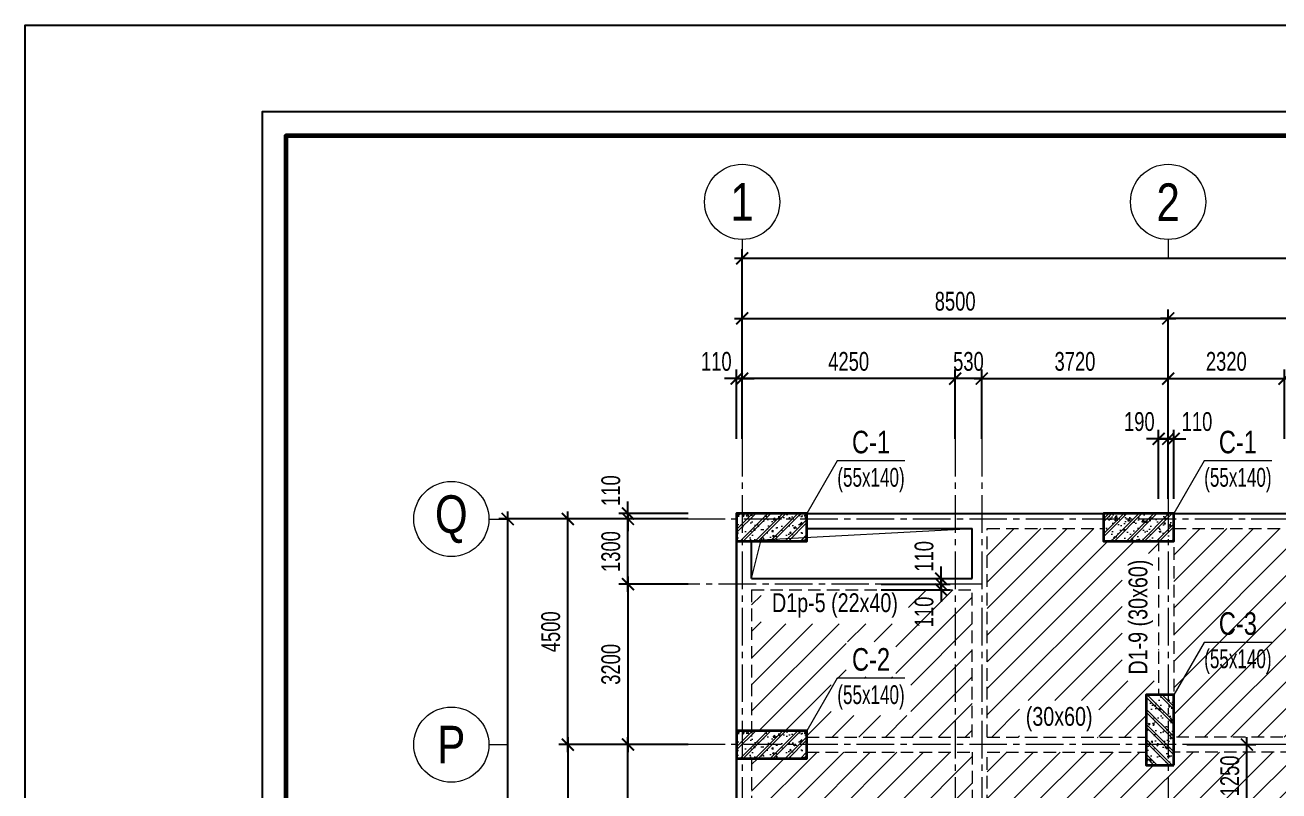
# Model space of a CAD drawing. Header units: millimetres. Extents: x 0 to 132533, y 0 to 93608.
# Drawn here: x 0 to 25017, y 78333 to 93608 of the extents above; entities that cross this region are included whole.
import ezdxf
from ezdxf.enums import TextEntityAlignment as Align

# ---------------------------------------------------------------- set-up
doc = ezdxf.new("R2010")
doc.units = ezdxf.units.MM
doc.header["$LTSCALE"] = 1000
doc.header["$MEASUREMENT"] = 0
doc.linetypes.add('CENTER2', pattern=[1.125, 0.75, -0.125, 0.125, -0.125])
doc.linetypes.add('HIDDEN', pattern=[0.375, 0.25, -0.125])
doc.layers.add('CDC-KHUNGTEN', color=7, linetype='Continuous')
for name, color, linetype, lineweight in [('CDC.01.AXIS', 160, 'CENTER2', 13), ('CDC.02.DIM', 1, 'Continuous', 18), ('CDC.03.BORDER', 3, 'Continuous', 25), ('CDC.07.TEXTCOL', 3, 'Continuous', 18), ('CDC.08.TEXTBEAM', 2, 'Continuous', 18), ('CDC.09.COLUMN', 4, 'Continuous', 35), ('CDC.10.HATCH', 163, 'Continuous', 9), ('CDC.11.NOTE', 1, 'Continuous', 18), ('CDC.13.BEAM', 8, 'HIDDEN', 18), ('TEXTCOL_SHAPE', 6, 'Continuous', 20)]:
    doc.layers.add(name, color=color, linetype=linetype, lineweight=lineweight)
doc.styles.add('KCS_BIGTEXT', font='arial.ttf', dxfattribs={"width": 0.75})
doc.styles.add('KCS_SMTEXT', font='arial.ttf', dxfattribs={"width": 0.7})
doc.dimstyles.new('KCS_DIM150', dxfattribs={"dimscale": 150, "dimtxt": 2.5, "dimasz": 1.6, "dimexe": 1.2, "dimexo": 0, "dimgap": 1, "dimtad": 1, "dimdec": 0, "dimzin": 0, "dimdsep": 46, "dimtxsty": 'KCS_SMTEXT', "dimblk": 'ARCHTICK', "dimcen": 0, "dimdle": 1, "dimclrd": 1, "dimclre": 1, "dimclrt": 2, "dimadec": 0, "dimazin": 0, "dimtfac": 1, "dimtdec": 0, "dimtix": 1, "dimtmove": 2, "dimatfit": 3, "dimfxl": 1, "dimtolj": 1, "dimtzin": 0, "dimarcsym": 0})
pattern_1 = [(45, (428814.13, -431187.62), (-265.16504, 265.16504), [])]

# ---------------------------------------------------------------- blocks, each defined once
blk = doc.blocks.new('_ArchTick')
at = {"color": 0, "linetype": 'ByBlock', "const_width": 0.15}
blk.add_lwpolyline([(-0.5, -0.5), (0.5, 0.5)], dxfattribs=at)
blk = doc.blocks.new('*D3')
at = {"layer": 'CDC.02.DIM', "color": 1, "lineweight": -2, "transparency": 16777216}
for p, q in [((14307, 85357), (14307, 86737)), ((18557, 85357), (18557, 86737)), ((18707, 86557), (14157, 86557))]:
    blk.add_line(p, q, dxfattribs=at)
at = {"layer": 'Defpoints', "color": 0, "transparency": 16777216}
for p in [(14307, 86557), (14307, 85357), (18557, 85357)]:
    blk.add_point(p, dxfattribs=at)
at = {"layer": 'CDC.02.DIM', "color": 1, "lineweight": -2, "transparency": 16777216, "xscale": 240, "yscale": 240, "zscale": 240, "rotation": 180}
blk.add_blockref('_ArchTick', (14307, 86557), dxfattribs=at)
at = {"layer": 'CDC.02.DIM', "color": 1, "lineweight": -2, "transparency": 16777216, "xscale": 240, "yscale": 240, "zscale": 240}
blk.add_blockref('_ArchTick', (18557, 86557), dxfattribs=at)
at = {"layer": 'CDC.02.DIM', "color": 2, "transparency": 16777216, "insert": (16432, 86898), "char_height": 375, "attachment_point": 5, "style": 'KCS_SMTEXT'}
blk.add_mtext('\\A1;4250', dxfattribs=at)
blk = doc.blocks.new('*D4')
at = {"layer": 'CDC.02.DIM', "color": 1, "lineweight": -2, "transparency": 16777216}
for p, q in [((19087, 85357), (19087, 86737)), ((22807, 85357), (22807, 86737)), ((18937, 86557), (22957, 86557))]:
    blk.add_line(p, q, dxfattribs=at)
at = {"layer": 'Defpoints', "color": 0, "transparency": 16777216}
for p in [(22807, 86557), (19087, 85357), (22807, 85357)]:
    blk.add_point(p, dxfattribs=at)
at = {"layer": 'CDC.02.DIM', "color": 1, "lineweight": -2, "transparency": 16777216, "xscale": 240, "yscale": 240, "zscale": 240, "rotation": 180}
blk.add_blockref('_ArchTick', (19087, 86557), dxfattribs=at)
at = {"layer": 'CDC.02.DIM', "color": 1, "lineweight": -2, "transparency": 16777216, "xscale": 240, "yscale": 240, "zscale": 240}
blk.add_blockref('_ArchTick', (22807, 86557), dxfattribs=at)
at = {"layer": 'CDC.02.DIM', "color": 2, "transparency": 16777216, "insert": (20947, 86898), "char_height": 375, "attachment_point": 5, "style": 'KCS_SMTEXT'}
blk.add_mtext('\\A1;3720', dxfattribs=at)
blk = doc.blocks.new('*D5')
at = {"layer": 'CDC.02.DIM', "color": 1, "lineweight": -2, "transparency": 16777216}
for p, q in [((22807, 85357), (22807, 86737)), ((25127, 85357), (25127, 86737)), ((22657, 86557), (25277, 86557))]:
    blk.add_line(p, q, dxfattribs=at)
at = {"layer": 'Defpoints', "color": 0, "transparency": 16777216}
for p in [(25127, 86557), (22807, 85357), (25127, 85357)]:
    blk.add_point(p, dxfattribs=at)
at = {"layer": 'CDC.02.DIM', "color": 1, "lineweight": -2, "transparency": 16777216, "xscale": 240, "yscale": 240, "zscale": 240, "rotation": 180}
blk.add_blockref('_ArchTick', (22807, 86557), dxfattribs=at)
at = {"layer": 'CDC.02.DIM', "color": 1, "lineweight": -2, "transparency": 16777216, "xscale": 240, "yscale": 240, "zscale": 240}
blk.add_blockref('_ArchTick', (25127, 86557), dxfattribs=at)
at = {"layer": 'CDC.02.DIM', "color": 2, "transparency": 16777216, "insert": (23967, 86898), "char_height": 375, "attachment_point": 5, "style": 'KCS_SMTEXT'}
blk.add_mtext('\\A1;2320', dxfattribs=at)
blk = doc.blocks.new('*D9')
at = {"layer": 'CDC.02.DIM', "color": 1, "lineweight": -2, "transparency": 16777216}
for p, q in [((22807, 85357), (22807, 87937)), ((29747, 85357), (29747, 87937)), ((29897, 87757), (22657, 87757))]:
    blk.add_line(p, q, dxfattribs=at)
at = {"layer": 'Defpoints', "color": 0, "transparency": 16777216}
for p in [(22807, 87757), (22807, 85357), (29747, 85357)]:
    blk.add_point(p, dxfattribs=at)
at = {"layer": 'CDC.02.DIM', "color": 1, "lineweight": -2, "transparency": 16777216, "xscale": 240, "yscale": 240, "zscale": 240, "rotation": 180}
blk.add_blockref('_ArchTick', (22807, 87757), dxfattribs=at)
at = {"layer": 'CDC.02.DIM', "color": 1, "lineweight": -2, "transparency": 16777216, "xscale": 240, "yscale": 240, "zscale": 240}
blk.add_blockref('_ArchTick', (29747, 87757), dxfattribs=at)
at = {"layer": 'CDC.02.DIM', "color": 2, "transparency": 16777216, "insert": (26277, 88098), "char_height": 375, "attachment_point": 5, "style": 'KCS_SMTEXT'}
blk.add_mtext('\\A1;6940', dxfattribs=at)
blk = doc.blocks.new('*D12')
at = {"layer": 'CDC.02.DIM', "color": 1, "lineweight": -2, "transparency": 16777216}
for p, q in [((14307, 85357), (14307, 87937)), ((22807, 85357), (22807, 87937)), ((14157, 87757), (22957, 87757))]:
    blk.add_line(p, q, dxfattribs=at)
at = {"layer": 'Defpoints', "color": 0, "transparency": 16777216}
for p in [(22807, 87757), (14307, 85357), (22807, 85357)]:
    blk.add_point(p, dxfattribs=at)
at = {"layer": 'CDC.02.DIM', "color": 1, "lineweight": -2, "transparency": 16777216, "xscale": 240, "yscale": 240, "zscale": 240, "rotation": 180}
blk.add_blockref('_ArchTick', (14307, 87757), dxfattribs=at)
at = {"layer": 'CDC.02.DIM', "color": 1, "lineweight": -2, "transparency": 16777216, "xscale": 240, "yscale": 240, "zscale": 240}
blk.add_blockref('_ArchTick', (22807, 87757), dxfattribs=at)
at = {"layer": 'CDC.02.DIM', "color": 2, "transparency": 16777216, "insert": (18557, 88098), "char_height": 375, "attachment_point": 5, "style": 'KCS_SMTEXT'}
blk.add_mtext('\\A1;8500', dxfattribs=at)
blk = doc.blocks.new('*D13')
at = {"layer": 'CDC.02.DIM', "color": 1, "lineweight": -2, "transparency": 16777216}
for p, q in [((25127, 85357), (25127, 86737)), ((29747, 85357), (29747, 86737)), ((24977, 86557), (29897, 86557))]:
    blk.add_line(p, q, dxfattribs=at)
at = {"layer": 'Defpoints', "color": 0, "transparency": 16777216}
for p in [(29747, 86557), (25127, 85357), (29747, 85357)]:
    blk.add_point(p, dxfattribs=at)
at = {"layer": 'CDC.02.DIM', "color": 1, "lineweight": -2, "transparency": 16777216, "xscale": 240, "yscale": 240, "zscale": 240, "rotation": 180}
blk.add_blockref('_ArchTick', (25127, 86557), dxfattribs=at)
at = {"layer": 'CDC.02.DIM', "color": 1, "lineweight": -2, "transparency": 16777216, "xscale": 240, "yscale": 240, "zscale": 240}
blk.add_blockref('_ArchTick', (29747, 86557), dxfattribs=at)
at = {"layer": 'CDC.02.DIM', "color": 2, "transparency": 16777216, "insert": (27437, 86898), "char_height": 375, "attachment_point": 5, "style": 'KCS_SMTEXT'}
blk.add_mtext('\\A1;4620', dxfattribs=at)
blk = doc.blocks.new('*D21')
at = {"layer": 'CDC.02.DIM', "color": 1, "lineweight": -2, "transparency": 16777216}
for p, q in [((18557, 85357), (18557, 86737)), ((19087, 85357), (19087, 86737)), ((18557, 86557), (18317, 86557)), ((19087, 86557), (18557, 86557)), ((19087, 86557), (19327, 86557))]:
    blk.add_line(p, q, dxfattribs=at)
at = {"layer": 'Defpoints', "color": 0, "transparency": 16777216}
for p in [(18557, 86557), (18557, 85357), (19087, 85357)]:
    blk.add_point(p, dxfattribs=at)
at = {"layer": 'CDC.02.DIM', "color": 1, "lineweight": -2, "transparency": 16777216, "xscale": 240, "yscale": 240, "zscale": 240}
blk.add_blockref('_ArchTick', (18557, 86557), dxfattribs=at)
at = {"layer": 'CDC.02.DIM', "color": 1, "lineweight": -2, "transparency": 16777216, "xscale": 240, "yscale": 240, "zscale": 240, "rotation": 180}
blk.add_blockref('_ArchTick', (19087, 86557), dxfattribs=at)
at = {"layer": 'CDC.02.DIM', "color": 2, "transparency": 16777216, "insert": (18822, 86898), "char_height": 375, "attachment_point": 5, "style": 'KCS_SMTEXT'}
blk.add_mtext('\\A1;530', dxfattribs=at)
blk = doc.blocks.new('*D78')
at = {"layer": 'CDC.02.DIM', "color": 1, "lineweight": -2, "transparency": 16777216}
for p, q in [((12029, 82307), (12029, 83907)), ((13229, 83757), (11849, 83757)), ((13229, 82457), (11849, 82457))]:
    blk.add_line(p, q, dxfattribs=at)
at = {"layer": 'Defpoints', "color": 0, "transparency": 16777216}
for p in [(12029, 83757), (13229, 83757), (13229, 82457)]:
    blk.add_point(p, dxfattribs=at)
at = {"layer": 'CDC.02.DIM', "color": 1, "lineweight": -2, "transparency": 16777216, "xscale": 240, "yscale": 240, "zscale": 240}
for p, rotation in [((12029, 83757), 90), ((12029, 82457), 270)]:
    blk.add_blockref('_ArchTick', p, dxfattribs=dict(at, rotation=rotation))
at = {"layer": 'CDC.02.DIM', "color": 2, "transparency": 16777216, "insert": (11688, 83107), "char_height": 375, "attachment_point": 5, "rotation": 90, "style": 'KCS_SMTEXT'}
blk.add_mtext('\\A1;1300', dxfattribs=at)
blk = doc.blocks.new('*D79')
at = {"layer": 'CDC.02.DIM', "color": 1, "lineweight": -2, "transparency": 16777216}
for p, q in [((12029, 82607), (12029, 79107)), ((13229, 82457), (11849, 82457)), ((13229, 79257), (11849, 79257))]:
    blk.add_line(p, q, dxfattribs=at)
at = {"layer": 'Defpoints', "color": 0, "transparency": 16777216}
for p in [(13229, 82457), (12029, 79257), (13229, 79257)]:
    blk.add_point(p, dxfattribs=at)
at = {"layer": 'CDC.02.DIM', "color": 1, "lineweight": -2, "transparency": 16777216, "xscale": 240, "yscale": 240, "zscale": 240}
for p, rotation in [((12029, 82457), 90), ((12029, 79257), 270)]:
    blk.add_blockref('_ArchTick', p, dxfattribs=dict(at, rotation=rotation))
at = {"layer": 'CDC.02.DIM', "color": 2, "transparency": 16777216, "insert": (11688, 80857), "char_height": 375, "attachment_point": 5, "rotation": 90, "style": 'KCS_SMTEXT'}
blk.add_mtext('\\A1;3200', dxfattribs=at)
blk = doc.blocks.new('*D35')
at = {"layer": 'CDC.02.DIM', "color": 1, "lineweight": -2, "transparency": 16777216}
for p, q in [((14197, 85357), (14197, 86737)), ((14307, 85357), (14307, 86737)), ((14197, 86557), (13957, 86557)), ((14197, 86557), (14307, 86557)), ((14307, 86557), (14547, 86557))]:
    blk.add_line(p, q, dxfattribs=at)
at = {"layer": 'Defpoints', "color": 0, "transparency": 16777216}
for p in [(14307, 86557), (14197, 85357), (14307, 85357)]:
    blk.add_point(p, dxfattribs=at)
at = {"layer": 'CDC.02.DIM', "color": 1, "lineweight": -2, "transparency": 16777216, "xscale": 240, "yscale": 240, "zscale": 240}
blk.add_blockref('_ArchTick', (14197, 86557), dxfattribs=at)
at = {"layer": 'CDC.02.DIM', "color": 1, "lineweight": -2, "transparency": 16777216, "xscale": 240, "yscale": 240, "zscale": 240, "rotation": 180}
blk.add_blockref('_ArchTick', (14307, 86557), dxfattribs=at)
at = {"layer": 'CDC.02.DIM', "color": 2, "transparency": 16777216, "insert": (13791, 86898), "char_height": 375, "attachment_point": 5, "style": 'KCS_SMTEXT'}
blk.add_mtext('\\A1;110', dxfattribs=at)
blk = doc.blocks.new('*D309')
at = {"layer": 'CDC.02.DIM', "color": 1, "lineweight": -2, "transparency": 16777216}
for p, q in [((24379, 77857), (24379, 79407)), ((23179, 79257), (24559, 79257)), ((23179, 78007), (24559, 78007))]:
    blk.add_line(p, q, dxfattribs=at)
at = {"layer": 'Defpoints', "color": 0, "transparency": 16777216}
for p in [(23179, 79257), (24379, 79257), (23179, 78007)]:
    blk.add_point(p, dxfattribs=at)
at = {"layer": 'CDC.02.DIM', "color": 1, "lineweight": -2, "transparency": 16777216, "xscale": 240, "yscale": 240, "zscale": 240}
for p, rotation in [((24379, 79257), 90), ((24379, 78007), 270)]:
    blk.add_blockref('_ArchTick', p, dxfattribs=dict(at, rotation=rotation))
at = {"layer": 'CDC.02.DIM', "color": 2, "transparency": 16777216, "insert": (24037, 78632), "char_height": 375, "attachment_point": 5, "rotation": 90, "style": 'KCS_SMTEXT'}
blk.add_mtext('\\A1;1250', dxfattribs=at)
blk = doc.blocks.new('*D84')
at = {"layer": 'CDC.02.DIM', "color": 1, "lineweight": -2, "transparency": 16777216}
for p, q in [((9629, 11567), (9629, 83907)), ((13229, 83757), (9449, 83757)), ((13229, 11717), (9449, 11717))]:
    blk.add_line(p, q, dxfattribs=at)
at = {"layer": 'Defpoints', "color": 0, "transparency": 16777216}
for p in [(9629, 83757), (13229, 83757), (13229, 11717)]:
    blk.add_point(p, dxfattribs=at)
at = {"layer": 'CDC.02.DIM', "color": 1, "lineweight": -2, "transparency": 16777216, "xscale": 240, "yscale": 240, "zscale": 240}
for p, rotation in [((9629, 83757), 90), ((9629, 11717), 270)]:
    blk.add_blockref('_ArchTick', p, dxfattribs=dict(at, rotation=rotation))
at = {"layer": 'CDC.02.DIM', "color": 2, "transparency": 16777216, "insert": (9288, 49880), "char_height": 375, "attachment_point": 5, "rotation": 90, "style": 'KCS_SMTEXT'}
blk.add_mtext('\\A1;72040', dxfattribs=at)
blk = doc.blocks.new('*D85')
at = {"layer": 'CDC.02.DIM', "color": 1, "lineweight": -2, "transparency": 16777216}
for p, q in [((10829, 79107), (10829, 83907)), ((13229, 83757), (10649, 83757)), ((13229, 79257), (10649, 79257))]:
    blk.add_line(p, q, dxfattribs=at)
at = {"layer": 'Defpoints', "color": 0, "transparency": 16777216}
for p in [(10829, 83757), (13229, 83757), (13229, 79257)]:
    blk.add_point(p, dxfattribs=at)
at = {"layer": 'CDC.02.DIM', "color": 1, "lineweight": -2, "transparency": 16777216, "xscale": 240, "yscale": 240, "zscale": 240}
for p, rotation in [((10829, 83757), 90), ((10829, 79257), 270)]:
    blk.add_blockref('_ArchTick', p, dxfattribs=dict(at, rotation=rotation))
at = {"layer": 'CDC.02.DIM', "color": 2, "transparency": 16777216, "insert": (10488, 81507), "char_height": 375, "attachment_point": 5, "rotation": 90, "style": 'KCS_SMTEXT'}
blk.add_mtext('\\A1;4500', dxfattribs=at)
blk = doc.blocks.new('*D86')
at = {"layer": 'CDC.02.DIM', "color": 1, "lineweight": -2, "transparency": 16777216}
for p, q in [((10829, 79407), (10829, 71307)), ((13229, 79257), (10649, 79257)), ((13229, 71457), (10649, 71457))]:
    blk.add_line(p, q, dxfattribs=at)
at = {"layer": 'Defpoints', "color": 0, "transparency": 16777216}
for p in [(13229, 79257), (10829, 71457), (13229, 71457)]:
    blk.add_point(p, dxfattribs=at)
at = {"layer": 'CDC.02.DIM', "color": 1, "lineweight": -2, "transparency": 16777216, "xscale": 240, "yscale": 240, "zscale": 240}
for p, rotation in [((10829, 79257), 90), ((10829, 71457), 270)]:
    blk.add_blockref('_ArchTick', p, dxfattribs=dict(at, rotation=rotation))
at = {"layer": 'CDC.02.DIM', "color": 2, "transparency": 16777216, "insert": (10488, 75357), "char_height": 375, "attachment_point": 5, "rotation": 90, "style": 'KCS_SMTEXT'}
blk.add_mtext('\\A1;7800', dxfattribs=at)
blk = doc.blocks.new('*D37')
at = {"layer": 'CDC.02.DIM', "color": 1, "lineweight": -2, "transparency": 16777216}
for p, q in [((14307, 85357), (14307, 89137)), ((92667, 85357), (92667, 89137)), ((14157, 88957), (92817, 88957))]:
    blk.add_line(p, q, dxfattribs=at)
at = {"layer": 'Defpoints', "color": 0, "transparency": 16777216}
for p in [(92667, 88957), (14307, 85357), (92667, 85357)]:
    blk.add_point(p, dxfattribs=at)
at = {"layer": 'CDC.02.DIM', "color": 1, "lineweight": -2, "transparency": 16777216, "xscale": 240, "yscale": 240, "zscale": 240, "rotation": 180}
blk.add_blockref('_ArchTick', (14307, 88957), dxfattribs=at)
at = {"layer": 'CDC.02.DIM', "color": 1, "lineweight": -2, "transparency": 16777216, "xscale": 240, "yscale": 240, "zscale": 240}
blk.add_blockref('_ArchTick', (92667, 88957), dxfattribs=at)
at = {"layer": 'CDC.02.DIM', "color": 2, "transparency": 16777216, "insert": (57608, 89298), "char_height": 375, "attachment_point": 5, "style": 'KCS_SMTEXT'}
blk.add_mtext('\\A1;78360', dxfattribs=at)
blk = doc.blocks.new('*D258')
at = {"layer": 'CDC.02.DIM', "color": 1, "lineweight": -2, "transparency": 16777216}
for p, q in [((22807, 85357), (22567, 85357)), ((22807, 84157), (22807, 85537)), ((22917, 85357), (22807, 85357)), ((22917, 84157), (22917, 85537)), ((22917, 85357), (23157, 85357))]:
    blk.add_line(p, q, dxfattribs=at)
at = {"layer": 'Defpoints', "color": 0, "transparency": 16777216}
for p in [(22807, 85357), (22807, 84157), (22917, 84157)]:
    blk.add_point(p, dxfattribs=at)
at = {"layer": 'CDC.02.DIM', "color": 1, "lineweight": -2, "transparency": 16777216, "xscale": 240, "yscale": 240, "zscale": 240}
blk.add_blockref('_ArchTick', (22807, 85357), dxfattribs=at)
at = {"layer": 'CDC.02.DIM', "color": 1, "lineweight": -2, "transparency": 16777216, "xscale": 240, "yscale": 240, "zscale": 240, "rotation": 180}
blk.add_blockref('_ArchTick', (22917, 85357), dxfattribs=at)
at = {"layer": 'CDC.02.DIM', "color": 2, "transparency": 16777216, "insert": (23382, 85698), "char_height": 375, "attachment_point": 5, "style": 'KCS_SMTEXT'}
blk.add_mtext('\\A1;110', dxfattribs=at)
blk = doc.blocks.new('*D259')
at = {"layer": 'CDC.02.DIM', "color": 1, "lineweight": -2, "transparency": 16777216}
for p, q in [((22617, 85357), (22377, 85357)), ((22617, 84157), (22617, 85537)), ((22617, 85357), (22807, 85357)), ((22807, 84157), (22807, 85537)), ((22807, 85357), (23047, 85357))]:
    blk.add_line(p, q, dxfattribs=at)
at = {"layer": 'Defpoints', "color": 0, "transparency": 16777216}
for p in [(22807, 85357), (22617, 84157), (22807, 84157)]:
    blk.add_point(p, dxfattribs=at)
at = {"layer": 'CDC.02.DIM', "color": 1, "lineweight": -2, "transparency": 16777216, "xscale": 240, "yscale": 240, "zscale": 240}
blk.add_blockref('_ArchTick', (22617, 85357), dxfattribs=at)
at = {"layer": 'CDC.02.DIM', "color": 1, "lineweight": -2, "transparency": 16777216, "xscale": 240, "yscale": 240, "zscale": 240, "rotation": 180}
blk.add_blockref('_ArchTick', (22807, 85357), dxfattribs=at)
at = {"layer": 'CDC.02.DIM', "color": 2, "transparency": 16777216, "insert": (22231, 85698), "char_height": 375, "attachment_point": 5, "style": 'KCS_SMTEXT'}
blk.add_mtext('\\A1;190', dxfattribs=at)
blk = doc.blocks.new('*D262')
at = {"layer": 'CDC.02.DIM', "color": 1, "lineweight": -2, "transparency": 16777216}
for p, q in [((18278, 82457), (18278, 82697)), ((17078, 82457), (18458, 82457)), ((17078, 82347), (18458, 82347)), ((18278, 82347), (18278, 82457)), ((18278, 82347), (18278, 82107))]:
    blk.add_line(p, q, dxfattribs=at)
at = {"layer": 'Defpoints', "color": 0, "transparency": 16777216}
for p in [(17078, 82457), (17078, 82347), (18278, 82457)]:
    blk.add_point(p, dxfattribs=at)
at = {"layer": 'CDC.02.DIM', "color": 1, "lineweight": -2, "transparency": 16777216, "xscale": 240, "yscale": 240, "zscale": 240}
for p, rotation in [((18278, 82457), 270), ((18278, 82347), 90)]:
    blk.add_blockref('_ArchTick', p, dxfattribs=dict(at, rotation=rotation))
at = {"layer": 'CDC.02.DIM', "color": 2, "transparency": 16777216, "insert": (17937, 81902), "char_height": 375, "attachment_point": 5, "rotation": 90, "style": 'KCS_SMTEXT'}
blk.add_mtext('\\A1;110', dxfattribs=at)
blk = doc.blocks.new('*D263')
at = {"layer": 'CDC.02.DIM', "color": 1, "lineweight": -2, "transparency": 16777216}
for p, q in [((18278, 82567), (18278, 82807)), ((17078, 82567), (18458, 82567)), ((18278, 82567), (18278, 82457)), ((17078, 82457), (18458, 82457)), ((18278, 82457), (18278, 82217))]:
    blk.add_line(p, q, dxfattribs=at)
at = {"layer": 'Defpoints', "color": 0, "transparency": 16777216}
for p in [(17078, 82567), (17078, 82457), (18278, 82457)]:
    blk.add_point(p, dxfattribs=at)
at = {"layer": 'CDC.02.DIM', "color": 1, "lineweight": -2, "transparency": 16777216, "xscale": 240, "yscale": 240, "zscale": 240}
for p, rotation in [((18278, 82567), 270), ((18278, 82457), 90)]:
    blk.add_blockref('_ArchTick', p, dxfattribs=dict(at, rotation=rotation))
at = {"layer": 'CDC.02.DIM', "color": 2, "transparency": 16777216, "insert": (17937, 83011), "char_height": 375, "attachment_point": 5, "rotation": 90, "style": 'KCS_SMTEXT'}
blk.add_mtext('\\A1;110', dxfattribs=at)
blk = doc.blocks.new('*D296')
at = {"layer": 'CDC.02.DIM', "color": 1, "lineweight": -2, "transparency": 16777216}
for p, q in [((12029, 75207), (12029, 79407)), ((13229, 79257), (11849, 79257)), ((13229, 75357), (11849, 75357))]:
    blk.add_line(p, q, dxfattribs=at)
at = {"layer": 'Defpoints', "color": 0, "transparency": 16777216}
for p in [(12029, 79257), (13229, 79257), (13229, 75357)]:
    blk.add_point(p, dxfattribs=at)
at = {"layer": 'CDC.02.DIM', "color": 1, "lineweight": -2, "transparency": 16777216, "xscale": 240, "yscale": 240, "zscale": 240}
for p, rotation in [((12029, 79257), 90), ((12029, 75357), 270)]:
    blk.add_blockref('_ArchTick', p, dxfattribs=dict(at, rotation=rotation))
at = {"layer": 'CDC.02.DIM', "color": 2, "transparency": 16777216, "insert": (11688, 77307), "char_height": 375, "attachment_point": 5, "rotation": 90, "style": 'KCS_SMTEXT'}
blk.add_mtext('\\A1;3900', dxfattribs=at)
blk = doc.blocks.new('*D300')
at = {"layer": 'CDC.02.DIM', "color": 1, "lineweight": -2, "transparency": 16777216}
for p, q in [((12029, 83867), (12029, 84107)), ((13229, 83867), (11849, 83867)), ((12029, 83867), (12029, 83757)), ((13229, 83757), (11849, 83757)), ((12029, 83757), (12029, 83517))]:
    blk.add_line(p, q, dxfattribs=at)
at = {"layer": 'Defpoints', "color": 0, "transparency": 16777216}
for p in [(13229, 83867), (12029, 83757), (13229, 83757)]:
    blk.add_point(p, dxfattribs=at)
at = {"layer": 'CDC.02.DIM', "color": 1, "lineweight": -2, "transparency": 16777216, "xscale": 240, "yscale": 240, "zscale": 240}
for p, rotation in [((12029, 83867), 270), ((12029, 83757), 90)]:
    blk.add_blockref('_ArchTick', p, dxfattribs=dict(at, rotation=rotation))
at = {"layer": 'CDC.02.DIM', "color": 2, "transparency": 16777216, "insert": (11688, 84323), "char_height": 375, "attachment_point": 5, "rotation": 90, "style": 'KCS_SMTEXT'}
blk.add_mtext('\\A1;110', dxfattribs=at)
blk = doc.blocks.new('Khung tên chuẩn')
at = {"layer": 'CDC-KHUNGTEN', "color": 8}
blk.add_lwpolyline([(75096, 1100), (83000, 1100), (83000, 58300), (3000, 58300), (3000, 1100), (75096, 1100)], dxfattribs=at)
at = {"layer": 'CDC-KHUNGTEN', "color": 255, "lineweight": 60}
blk.add_lwpolyline([(74900, 1400), (74900, 58000), (3300, 58000), (3300, 1400), (74900, 1400)], close=True, dxfattribs=at)
at = {"layer": 'Defpoints', "color": 1, "ltscale": 0.2}
blk.add_lwpolyline([(0, 0), (0, 59400), (84100, 59400), (84100, 0), (0, 0)], close=True, dxfattribs=at)

msp = doc.modelspace()

# ---------------------------------------------------------------- hatches: boundary and pattern name
at = {"layer": 'CDC.10.HATCH'}
h = msp.add_hatch(dxfattribs=at)
h.set_pattern_fill('BT-01', color=256, scale=50, pattern_type=2)
h.set_pattern_definition([(50, (428814.13, -429302.55), (358.63009, -31.37607), [37.5, -412.5]), (355, (428814.13, -429302.55), (-69.37567, 376.09607), [30, -330]), (100.4514, (428844.02, -429305.17), (289.25469, 344.71977), [31.8701, -350.57106]), (46.1842, (428814.13, -429202.55), (533.62052, -82.7595), [56.25, -618.75]), (96.6356, (428858.6, -429209.45), (467.33135, 487.05894), [47.80514, -525.8565]), (351.1842, (428814.13, -429202.55), (467.33097, 487.0593), [45, -495]), (21, (428864.13, -429227.55), (298.45353, -201.30945), [37.5, -412.5]), (326, (428864.13, -429227.55), (121.65767, 362.57502), [30, -330]), (71.4514, (428889, -429244.33), (420.11131, 161.26525), [31.8701, -350.57106]), (37.5, (428814.13, -429302.55), (6.079928, 166.446927), [0, -326, 0, -335, 0, -331.25]), (7.5, (428814.13, -429302.55), (131.53477, 197.205856), [0, -191, 0, -318.5, 0, -126.25]), (327.5, (428702.63, -429302.55), (266.911218, -11.277436), [0, -125, 0, -390, 0, -517.5]), (317.5, (428652.63, -429302.55), (291.593085, 50.05249), [0, -162.5, 0, -259, 0, -367.5]), (45, (428814.13, -429302.55), (-150.26019, 150.26019), []), (45, (428814.13, -429241.3), (-150.26019, 150.26019), [])])
h.paths.add_polyline_path([(15596.5, 83316.5), (14196.5, 83316.5), (14196.5, 83866.5), (15596.5, 83866.5)])
h = msp.add_hatch(dxfattribs=at)
h.set_pattern_fill('BT-01', color=256, scale=50, pattern_type=2)
h.set_pattern_definition([(50, (421494.13, -429302.55), (358.63009, -31.37607), [37.5, -412.5]), (355, (421494.13, -429302.55), (-69.37567, 376.09607), [30, -330]), (100.4514, (421524.02, -429305.17), (289.2547, 344.71977), [31.8701, -350.57106]), (46.1842, (421494.13, -429202.55), (533.62052, -82.7595), [56.25, -618.75]), (96.6356, (421538.6, -429209.45), (467.33135, 487.05894), [47.80514, -525.8565]), (351.1842, (421494.13, -429202.55), (467.33097, 487.0593), [45, -495]), (21, (421544.13, -429227.55), (298.45353, -201.30945), [37.5, -412.5]), (326, (421544.13, -429227.55), (121.65767, 362.57502), [30, -330]), (71.4514, (421569, -429244.33), (420.11131, 161.26525), [31.8701, -350.57106]), (37.5, (421494.13, -429302.55), (6.079928, 166.446927), [0, -326, 0, -335, 0, -331.25]), (7.5, (421494.13, -429302.55), (131.53477, 197.205856), [0, -191, 0, -318.5, 0, -126.25]), (327.5, (421382.63, -429302.55), (266.911218, -11.277436), [0, -125, 0, -390, 0, -517.5]), (317.5, (421332.63, -429302.55), (291.593085, 50.05249), [0, -162.5, 0, -259, 0, -367.5]), (45, (421494.13, -429302.55), (-150.26019, 150.26019), []), (45, (421494.13, -429241.3), (-150.26019, 150.26019), [])])
h.paths.add_polyline_path([(22916.5, 83316.5), (21516.5, 83316.5), (21516.5, 83866.5), (22916.5, 83866.5)])
h = msp.add_hatch(dxfattribs=at)
h.set_pattern_fill('ANSI31', color=256, scale=3000)
h.set_pattern_definition(pattern_1)
h.paths.add_polyline_path([(18556.5, 75356.5), (14496.5, 75356.5), (14496.5, 71781.5), (15596.5, 71781.5), (18556.5, 71781.5)])
h.paths.add_polyline_path([(18556.5, 77531.5), (14496.5, 77531.5), (14496.5, 75356.5), (18556.5, 75356.5)])
h.paths.add_polyline_path([(18556.5, 79106.5), (15596.5, 79106.5), (15596.5, 78981.5), (14496.5, 78981.5), (14496.5, 77531.5), (18556.5, 77531.5)])
h.paths.add_polyline_path([(18896.5, 79106.5), (18556.5, 79106.5), (18556.5, 77531.5), (18896.5, 77531.5)])
h.paths.add_polyline_path([(18896.5, 77531.5), (18556.5, 77531.5), (18556.5, 75356.5), (18896.5, 75356.5)])
h.paths.add_polyline_path([(18896.5, 75356.5), (18556.5, 75356.5), (18556.5, 71781.5), (18896.5, 71781.5)])
h.paths.add_polyline_path([(18556.5, 82346.5), (14496.5, 82346.5), (14496.5, 79531.5), (15596.5, 79531.5), (15596.5, 79406.5), (18556.5, 79406.5)])
h.paths.add_polyline_path([(18896.5, 82346.5), (18556.5, 82346.5), (18556.5, 79406.5), (18896.5, 79406.5)])
h.paths.add_polyline_path([(22616.5, 83316.5), (21516.5, 83316.5), (21516.5, 83566.5), (19196.5, 83566.5), (19196.5, 79406.5), (22366.5, 79406.5), (22366.5, 80246.5), (22616.5, 80246.5)])
h.paths.add_polyline_path([(18904.7, 72709.3), (18904.7, 75685.1), (18167.2, 75685.1), (18167.2, 72709.3)])
h.paths.add_polyline_path([(16082.9, 72751.6), (17672.6, 72751.6), (17672.6, 72825.3), (16082.9, 72825.3)], flags=16)
h.paths.add_polyline_path([(16381.5, 72857.5), (17373.9, 72857.5), (17373.9, 72969.5), (16381.5, 72969.5)], flags=16)
h.paths.add_polyline_path([(14687.6, 81666), (17628.9, 81666), (17628.9, 82346.5), (14687.6, 82346.5)], flags=16)
h.paths.add_polyline_path([(16082.9, 79837.8), (17672.6, 79837.8), (17672.6, 80575.3), (16082.9, 80575.3)], flags=16)
h.paths.add_polyline_path([(16381.5, 80607.5), (17373.9, 80607.5), (17373.9, 81305.6), (16381.5, 81305.6)], flags=16)
h.paths.add_polyline_path([(19843.1, 79398.4), (21421.1, 79398.4), (21421.1, 80135.9), (19843.1, 80135.9)])
h.paths.add_polyline_path([(22624.7, 80530), (22624.7, 83068.8), (21887.2, 83068.8), (21887.2, 80530)])
h = msp.add_hatch(dxfattribs=at)
h.set_pattern_fill('ANSI31', color=256, scale=3000)
h.set_pattern_definition(pattern_1)
h.paths.add_polyline_path([(25126.5, 83566.5), (22916.5, 83566.5), (22916.5, 83316.5), (22916.5, 79406.5), (25126.5, 79406.5)])
h.paths.add_polyline_path([(29596.5, 83366.5), (29496.5, 83366.5), (29496.5, 83566.5), (25126.5, 83566.5), (25126.5, 79406.5), (29596.5, 79406.5)])
h.paths.add_polyline_path([(34366.5, 83566.5), (29996.5, 83566.5), (29996.5, 83366.5), (29896.5, 83366.5), (29896.5, 79406.5), (30071.5, 79406.5), (34366.5, 79406.5)])
h.paths.add_polyline_path([(36576.5, 83566.5), (34366.5, 83566.5), (34366.5, 79406.5), (36576.5, 79406.5), (36576.5, 80246.5)])
h.paths.add_polyline_path([(23402.9, 80552.8), (24992.6, 80552.8), (24992.6, 81290.3), (23402.9, 81290.3)], flags=24)
h.paths.add_polyline_path([(23701.5, 81322.3), (24694, 81322.3), (24694, 82020.8), (23701.5, 82020.8)], flags=24)
h.paths.add_polyline_path([(29604.7, 80530), (29604.7, 83287.3), (28867.2, 83287.3), (28867.2, 80530)], flags=9)
h.paths.add_polyline_path([(30557.9, 79712.8), (32147.6, 79712.8), (32147.6, 80450.3), (30557.9, 80450.3)], flags=24)
h.paths.add_polyline_path([(30856.5, 80482.5), (31848.9, 80482.5), (31848.9, 81180.6), (30856.5, 81180.6)], flags=24)
h.paths.add_polyline_path([(36584.7, 80530), (36584.7, 83068.8), (35847.2, 83068.8), (35847.2, 80530)], flags=9)
h = msp.add_hatch(dxfattribs=at)
h.set_pattern_fill('BT-01', color=256, scale=50, angle=90, pattern_type=2)
h.set_pattern_definition([(140, (549745.62, 463764.16), (31.37607, 358.63009), [37.5, -412.5]), (85, (549745.62, 463764.16), (-376.09607, -69.37567), [30, -330]), (190.4514, (549748.24, 463794.05), (-344.71977, 289.2547), [31.8701, -350.57106]), (136.1842, (549645.62, 463764.16), (82.7595, 533.62052), [56.25, -618.75]), (186.6356, (549652.5, 463808.63), (-487.05894, 467.33135), [47.80514, -525.8565]), (81.1842, (549645.6, 463764.16), (-487.0593, 467.33097), [45, -495]), (111, (549670.62, 463814.16), (201.30945, 298.45353), [37.5, -412.5]), (56, (549670.62, 463814.16), (-362.57502, 121.65767), [30, -330]), (161.4514, (549687.4, 463839.03), (-161.26525, 420.11131), [31.8701, -350.57106]), (127.5, (549745.62, 463764.16), (-166.446927, 6.079928), [0, -326, 0, -335, 0, -331.25]), (97.5, (549745.62, 463764.16), (-197.205856, 131.53477), [0, -191, 0, -318.5, 0, -126.25]), (57.5, (549745.62, 463652.66), (11.277436, 266.911218), [0, -125, 0, -390, 0, -517.5]), (47.5, (549745.62, 463602.66), (-50.05249, 291.593085), [0, -162.5, 0, -259, 0, -367.5]), (135, (549745.62, 463764.16), (-150.26019, -150.26019), []), (135, (549684.37, 463764.16), (-150.26019, -150.26019), [])])
h.paths.add_polyline_path([(22366.5, 78846.5), (22366.5, 80246.5), (22916.5, 80246.5), (22916.5, 78846.5)])
h = msp.add_hatch(dxfattribs=at)
h.set_pattern_fill('BT-01', color=256, scale=50, pattern_type=2)
h.set_pattern_definition([(50, (428814.13, -433637.55), (358.63009, -31.37607), [37.5, -412.5]), (355, (428814.13, -433637.55), (-69.37567, 376.09607), [30, -330]), (100.4514, (428844.02, -433640.17), (289.25469, 344.71977), [31.8701, -350.57106]), (46.1842, (428814.13, -433537.55), (533.62052, -82.7595), [56.25, -618.75]), (96.6356, (428858.6, -433544.45), (467.33135, 487.05894), [47.80514, -525.8565]), (351.1842, (428814.13, -433537.55), (467.33097, 487.0593), [45, -495]), (21, (428864.13, -433562.55), (298.45353, -201.30945), [37.5, -412.5]), (326, (428864.13, -433562.55), (121.65767, 362.57502), [30, -330]), (71.4514, (428889, -433579.33), (420.11131, 161.26525), [31.8701, -350.57106]), (37.5, (428814.13, -433637.55), (6.079928, 166.446927), [0, -326, 0, -335, 0, -331.25]), (7.5, (428814.13, -433637.55), (131.53477, 197.205856), [0, -191, 0, -318.5, 0, -126.25]), (327.5, (428702.63, -433637.55), (266.911218, -11.277436), [0, -125, 0, -390, 0, -517.5]), (317.5, (428652.63, -433637.55), (291.593085, 50.05249), [0, -162.5, 0, -259, 0, -367.5]), (45, (428814.13, -433637.55), (-150.26019, 150.26019), []), (45, (428814.13, -433576.3), (-150.26019, 150.26019), [])])
h.paths.add_polyline_path([(15596.5, 78981.5), (14196.5, 78981.5), (14196.5, 79531.5), (15596.5, 79531.5)])
h = msp.add_hatch(dxfattribs=at)
h.set_pattern_fill('ANSI31', color=256, scale=3000)
h.set_pattern_definition([(45, (426423.18, -433653.8), (-265.16504, 265.16504), [])])
h.paths.add_polyline_path([(22806.5, 78846.5), (22466.5, 78846.5), (22366.5, 78846.5), (22366.5, 79106.5), (19196.5, 79106.5), (19196.5, 78006.5), (22806.5, 78006.5)])
h.paths.add_polyline_path([(25126.5, 79106.5), (22916.5, 79106.5), (22916.5, 78846.5), (22806.5, 78846.5), (22806.5, 78006.5), (25126.5, 78006.5)])
h.paths.add_polyline_path([(29421.5, 79106.5), (25126.5, 79106.5), (25126.5, 78006.5), (29421.5, 78006.5)])
h.paths.add_polyline_path([(34366.5, 79106.5), (30071.5, 79106.5), (30071.5, 78006.5), (34366.5, 78006.5)])
h.paths.add_polyline_path([(36576.5, 79106.5), (34366.5, 79106.5), (34366.5, 78006.5), (36576.5, 78006.5)])

# ---------------------------------------------------------------- linework, layer by layer
at = {"layer": 'CDC.01.AXIS'}
for p, q in [((14306.5, 85356.5), (14306.5, 10116.5)), ((18556.5, 85356.5), (18556.5, 10116.5)), ((19086.5, 85356.5), (19086.5, 71456.5)), ((22806.5, 85356.5), (22806.5, 10116.5)), ((93840.4, 83756.5), (13229.2, 83756.5)), ((19086.5, 82456.5), (13229.2, 82456.5)), ((93840.4, 79256.5), (13229.2, 79256.5))]:
    msp.add_line(p, q, dxfattribs=at)
at = {"layer": 'CDC.02.DIM'}
for p, q in [((14306.5, 89331.5), (14306.5, 88956.5)), ((22806.5, 89331.5), (22806.5, 88956.5)), ((9254.2, 83756.5), (9629.2, 83756.5)), ((9254.2, 79256.5), (9629.2, 79256.5))]:
    msp.add_line(p, q, dxfattribs=at)
for centre in [(14306.5, 90081.5), (22806.5, 90081.5), (8504.2, 83756.5), (8504.2, 79256.5)]:
    msp.add_circle(centre, 750, dxfattribs=at)
at = {"layer": 'CDC.03.BORDER'}
for p, q in [((14196.5, 83866.5), (14196.5, 60746.5)), ((14196.5, 83866.5), (45296.5, 83866.5)), ((14196.5, 83866.5), (92776.5, 83866.5)), ((14196.5, 11606.5), (14196.5, 83866.5)), ((15596.5, 83566.5), (18896.5, 83566.5)), ((18896.5, 82566.5), (18896.5, 83566.5)), ((14496.5, 82566.5), (14496.5, 83316.5)), ((14496.5, 82566.5), (18896.5, 82566.5))]:
    msp.add_line(p, q, dxfattribs=at)
at = {"layer": 'CDC.07.TEXTCOL', "color": 8}
for p, q in [((16202.7, 84916.5), (15596.5, 83866.5)), ((17552.7, 84916.5), (16202.7, 84916.5)), ((23522.7, 84916.5), (22916.5, 83866.5)), ((24872.7, 84916.5), (23522.7, 84916.5)), ((23522.7, 81296.5), (22916.5, 80246.5)), ((24872.7, 81296.5), (23522.7, 81296.5)), ((16202.7, 80581.5), (15596.5, 79531.5)), ((17552.7, 80581.5), (16202.7, 80581.5))]:
    msp.add_line(p, q, dxfattribs=at)
at = {"layer": 'CDC.09.COLUMN'}
for points in [[(15596.5, 83866.5), (14196.5, 83866.5), (14196.5, 83316.5), (15596.5, 83316.5)], [(22916.5, 83866.5), (21516.5, 83866.5), (21516.5, 83316.5), (22916.5, 83316.5)], [(22916.5, 78846.5), (22916.5, 80246.5), (22366.5, 80246.5), (22366.5, 78846.5)], [(15596.5, 79531.5), (14196.5, 79531.5), (14196.5, 78981.5), (15596.5, 78981.5)]]:
    msp.add_lwpolyline(points, close=True, dxfattribs=at)
at = {"layer": 'CDC.11.NOTE'}
for p, q in [((14688.2, 83342.2), (18896.5, 83566.5)), ((14496.5, 82566.5), (14688.2, 83342.2))]:
    msp.add_line(p, q, dxfattribs=at)
at = {"layer": 'CDC.13.BEAM'}
for p, q in [((19196.5, 83566.5), (21516.5, 83566.5)), ((19196.5, 79406.5), (19196.5, 83566.5)), ((22916.5, 83566.5), (29496.5, 83566.5)), ((22916.5, 83566.5), (22916.5, 79406.5)), ((22616.5, 83366.5), (22616.5, 80246.5)), ((14496.5, 82346.5), (14496.5, 79531.5)), ((14496.5, 82346.5), (18896.5, 82346.5)), ((18896.5, 79406.5), (18896.5, 82346.5)), ((22916.5, 80036.5), (22916.5, 79406.5)), ((15596.5, 79406.5), (18896.5, 79406.5)), ((19196.5, 79406.5), (22366.5, 79406.5)), ((29596.5, 79406.5), (22916.5, 79406.5)), ((15596.5, 79106.5), (18896.5, 79106.5)), ((18896.5, 79106.5), (18896.5, 71781.5)), ((19196.5, 79106.5), (22366.5, 79106.5)), ((19196.5, 78006.5), (19196.5, 79106.5)), ((29421.5, 79106.5), (22916.5, 79106.5)), ((14496.5, 78981.5), (14496.5, 71781.5))]:
    msp.add_line(p, q, dxfattribs=at)

# ---------------------------------------------------------------- block references
at = {"xscale": 1.575899999996182, "yscale": 1.575899999996182, "zscale": 1.575899999996182}
msp.add_blockref('Khung tên chuẩn', (0, 0), dxfattribs=at)

# ---------------------------------------------------------------- texts
at = {"layer": 'CDC.02.DIM', "color": 4, "style": 'KCS_BIGTEXT', "width": 0.8}
for s, p in [('1', (14306.5, 90081.5)), ('2', (22806.5, 90081.5)), ('Q', (8504.2, 83756.5)), ('P', (8504.2, 79256.5))]:
    msp.add_text(s, height=750, dxfattribs=at).set_placement(p, align=Align.MIDDLE)
at = {"layer": 'CDC.07.TEXTCOL', "style": 'KCS_SMTEXT', "width": 0.75}
for s, p in [('C-1', (16877.7, 85291.5)), ('C-1', (24197.7, 85291.5)), ('C-3', (24197.7, 81671.5)), ('C-2', (16877.7, 80956.5))]:
    msp.add_text(s, height=450, dxfattribs=at).set_placement(p, align=Align.MIDDLE)
at = {"layer": 'CDC.08.TEXTBEAM', "style": 'KCS_SMTEXT', "width": 0.75}
msp.add_text('D1-9 (30x60)', height=375, rotation=90, dxfattribs=at).set_placement((22016.5, 80652.9), align=Align.TOP_LEFT)
for s, p in [('D1p-5 (22x40)', (14903, 82274.2)), ('(30x60)', (19966, 80006.5))]:
    msp.add_text(s, height=375, dxfattribs=at).set_placement(p, align=Align.TOP_LEFT)
at = {"layer": 'TEXTCOL_SHAPE', "style": 'KCS_SMTEXT', "width": 0.65}
for p in [(16877.7, 84541.5), (24197.7, 84541.5), (24197.7, 80921.5), (16877.7, 80206.5)]:
    msp.add_text('(55x140)', height=375, dxfattribs=at).set_placement(p, align=Align.MIDDLE)

# ---------------------------------------------------------------- dimensions: what is measured, and where the dimension line sits
at = {"layer": 'CDC.02.DIM'}
for base, p1, p2, picture, middle in [((92666.5, 88956.5), (14306.5, 85356.5), (92666.5, 85356.5), '*D37', (57607.5, 89298.1)), ((14306.5, 86556.5), (14196.5, 85356.5), (14306.5, 85356.5), '*D35', (13790.5, 86898)), ((22806.5, 85356.5), (22616.5, 84156.5), (22806.5, 84156.5), '*D259', (22230.8, 85698))]:
    dim = msp.add_linear_dim(base=base, p1=p1, p2=p2, dimstyle='KCS_DIM150', dxfattribs=at)
    dim.commit()
    dim.dimension.update_dxf_attribs({"geometry": picture, "text_midpoint": middle, "dimtype": 160})
for base, p1, p2, picture, middle in [((22806.5, 87756.5), (14306.5, 85356.5), (22806.5, 85356.5), '*D12', (18556.5, 88098)), ((22806.5, 86556.5), (19086.5, 85356.5), (22806.5, 85356.5), '*D4', (20946.5, 86898.1)), ((25126.5, 86556.5), (22806.5, 85356.5), (25126.5, 85356.5), '*D5', (23966.5, 86898.1)), ((29746.5, 86556.5), (25126.5, 85356.5), (29746.5, 85356.5), '*D13', (27436.5, 86898))]:
    dim = msp.add_linear_dim(base=base, p1=p1, p2=p2, dimstyle='KCS_DIM150', dxfattribs=at)
    dim.commit()
    dim.dimension.update_dxf_attribs({"geometry": picture, "text_midpoint": middle})
for base, p1, p2, angle, picture, middle in [((22806.5, 87756.5), (29746.5, 85356.5), (22806.5, 85356.5), 180, '*D9', (26276.5, 88098)), ((14306.5, 86556.5), (18556.5, 85356.5), (14306.5, 85356.5), 180, '*D3', (16431.5, 86898)), ((18556.5, 86556.5), (19086.5, 85356.5), (18556.5, 85356.5), 180, '*D21', (18821.5, 86898.1)), ((10829.2, 83756.5), (13229.2, 79256.5), (13229.2, 83756.5), 90, '*D85', (10487.8, 81506.5)), ((12029.2, 83756.5), (13229.2, 82456.5), (13229.2, 83756.5), 90, '*D78', (11687.6, 83106.5)), ((12029.2, 79256.5), (13229.2, 82456.5), (13229.2, 79256.5), 270, '*D79', (11687.6, 80856.5)), ((10829.2, 71456.5), (13229.2, 79256.5), (13229.2, 71456.5), 270, '*D86', (10487.8, 75356.5)), ((12029.2, 79256.5), (13229.2, 75356.5), (13229.2, 79256.5), 90, '*D296', (11687.6, 77306.5)), ((24378.6, 79256.5), (23178.6, 78006.5), (23178.6, 79256.5), 90, '*D309', (24037.2, 78631.5))]:
    dim = msp.add_linear_dim(base=base, p1=p1, p2=p2, angle=angle, dimstyle='KCS_DIM150', dxfattribs=at)
    dim.commit()
    dim.dimension.update_dxf_attribs({"geometry": picture, "text_midpoint": middle})
for base, p1, p2, angle, picture, middle in [((22806.5, 85356.5), (22916.5, 84156.5), (22806.5, 84156.5), 180, '*D258', (23382.2, 85698)), ((12029.2, 83756.5), (13229.2, 83866.5), (13229.2, 83756.5), 270, '*D300', (11687.8, 84322.8)), ((9629.2, 83756.5), (13229.2, 11716.5), (13229.2, 83756.5), 90, '*D84', (9287.8, 49879.9)), ((18278.4, 82456.5), (17078.4, 82566.5), (17078.4, 82456.5), 270, '*D263', (17937, 83010.7)), ((18278.4, 82456.5), (17078.4, 82346.5), (17078.4, 82456.5), 90, '*D262', (17937, 81902.4))]:
    dim = msp.add_linear_dim(base=base, p1=p1, p2=p2, angle=angle, dimstyle='KCS_DIM150', dxfattribs=at)
    dim.commit()
    dim.dimension.update_dxf_attribs({"geometry": picture, "text_midpoint": middle, "dimtype": 160})

doc.saveas('drawing.dxf')
